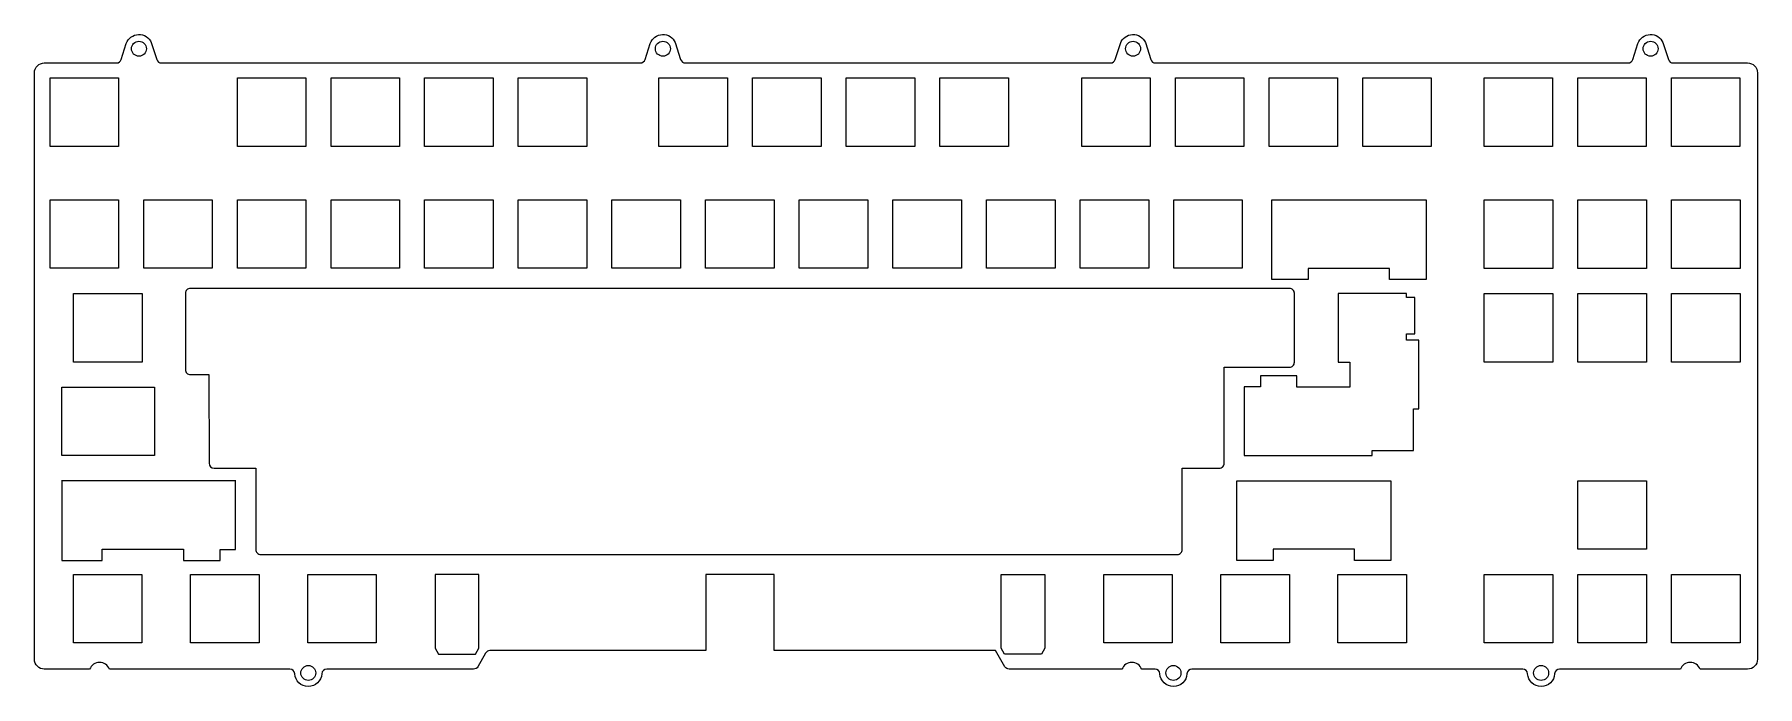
# Model space of a CAD drawing. Header units: millimetres. Extents: x -10 to 339, y -117 to 16.
import ezdxf

# ---------------------------------------------------------------- set-up
doc = ezdxf.new("R2010")
doc.units = ezdxf.units.MM
doc.header["$MEASUREMENT"] = 0

msp = doc.modelspace()

# ---------------------------------------------------------------- linework, layer by layer
msp.add_line((30.75, -74.8), (-4.62, -74.8))
msp.add_lwpolyline([(-10.12, -111.03), (-10.12, 8, -0.414214), (-8.12, 10), (6.52, 10, 0.32666), (7.47, 10.7), (8.51, 13.95, -0.686923), (13.59, 14.12), (14.69, 10.69, 0.325562), (15.64, 10), (112.82, 10, 0.32666), (113.77, 10.7), (114.81, 13.95, -0.686923), (119.89, 14.12), (120.99, 10.69, 0.325562), (121.94, 10), (208.22, 10, 0.32666), (209.17, 10.7), (210.21, 13.95, -0.686923), (215.29, 14.12), (216.39, 10.69, 0.325562), (217.34, 10), (313.22, 10, 0.32666), (314.17, 10.7), (315.21, 13.95, -0.686923), (320.29, 14.12), (321.39, 10.69, 0.325562), (322.34, 10), (337.48, 10, -0.414214), (339.48, 8), (339.48, -111.03, -0.414214), (337.48, -113.03), (327.83, -113.03, 0.678074), (323.83, -113.03), (299.32, -113.03, 0.397629), (298.32, -113.97, -0.944609), (292.83, -113.97, 0.397629), (291.84, -113.03), (224.72, -113.03, 0.397629), (223.72, -113.97, -0.944609), (218.23, -113.97, 0.397629), (217.24, -113.03), (214.53, -113.03, 0.678074), (210.53, -113.03), (187.64, -113.03, -0.267949), (186.78, -112.53), (184.9, -109.28), (139.97, -109.28), (139.97, -93.84), (126.07, -93.84), (126.07, -109.28), (82.29, -109.28, 0.267949), (81.42, -109.78), (79.84, -112.53, -0.267949), (78.97, -113.03), (49.18, -113.03, 0.397629), (48.18, -113.97, -0.944609), (42.69, -113.97, 0.397629), (41.7, -113.03), (5.08, -113.03, 0.678074), (1.08, -113.03), (-8.12, -113.03, -0.414214)], format="xyb", close=True)
at = {"linetype": 'Continuous'}
for points in [[(6.95, 6.95), (6.95, -6.95), (-6.95, -6.95), (-6.95, 6.95)], [(44.95, 6.95), (44.95, -6.95), (31.05, -6.95), (31.05, 6.95)], [(63.95, 6.95), (63.95, -6.95), (50.05, -6.95), (50.05, 6.95)], [(82.95, 6.95), (82.95, -6.95), (69.05, -6.95), (69.05, 6.95)], [(101.95, 6.95), (101.95, -6.95), (88.05, -6.95), (88.05, 6.95)], [(130.48, 6.95), (130.48, -6.95), (116.58, -6.95), (116.58, 6.95)], [(149.48, 6.95), (149.48, -6.95), (135.58, -6.95), (135.58, 6.95)], [(168.48, 6.95), (168.48, -6.95), (154.58, -6.95), (154.58, 6.95)], [(187.48, 6.95), (187.48, -6.95), (173.58, -6.95), (173.58, 6.95)], [(216.28, 6.95), (216.28, -6.95), (202.38, -6.95), (202.38, 6.95)], [(235.28, 6.95), (235.28, -6.95), (221.38, -6.95), (221.38, 6.95)], [(254.28, 6.95), (254.28, -6.95), (240.38, -6.95), (240.38, 6.95)], [(273.28, 6.95), (273.28, -6.95), (259.38, -6.95), (259.38, 6.95)], [(297.91, 6.95), (297.91, -6.95), (284.01, -6.95), (284.01, 6.95)], [(316.91, 6.95), (316.91, -6.95), (303.01, -6.95), (303.01, 6.95)], [(335.91, 6.95), (335.91, -6.95), (322.01, -6.95), (322.01, 6.95)], [(6.95, -17.75), (6.95, -31.65), (-6.95, -31.65), (-6.95, -17.75)], [(25.95, -17.75), (25.95, -31.65), (12.05, -31.65), (12.05, -17.75)], [(44.95, -17.75), (44.95, -31.65), (31.05, -31.65), (31.05, -17.75)], [(63.95, -17.75), (63.95, -31.65), (50.05, -31.65), (50.05, -17.75)], [(82.95, -17.75), (82.95, -31.65), (69.05, -31.65), (69.05, -17.75)], [(101.95, -17.75), (101.95, -31.65), (88.05, -31.65), (88.05, -17.75)], [(120.95, -17.75), (120.95, -31.65), (107.05, -31.65), (107.05, -17.75)], [(139.95, -17.75), (139.95, -31.65), (126.05, -31.65), (126.05, -17.75)], [(158.95, -17.75), (158.95, -31.65), (145.05, -31.65), (145.05, -17.75)], [(177.95, -17.75), (177.95, -31.65), (164.05, -31.65), (164.05, -17.75)], [(196.95, -17.75), (196.95, -31.65), (183.05, -31.65), (183.05, -17.75)], [(215.95, -17.75), (215.95, -31.65), (202.05, -31.65), (202.05, -17.75)], [(234.95, -17.75), (234.95, -31.65), (221.05, -31.65), (221.05, -17.75)], [(264.83, -31.7), (248.33, -31.7), (248.33, -33.97), (240.93, -33.97), (240.93, -17.8), (272.23, -17.8), (272.23, -33.97), (264.83, -33.97)], [(297.93, -17.8), (297.93, -31.7), (284.03, -31.7), (284.03, -17.8)], [(316.93, -17.8), (316.93, -31.7), (303.03, -31.7), (303.03, -17.8)], [(335.93, -17.8), (335.93, -31.7), (322.03, -31.7), (322.03, -17.8)], [(11.7, -36.8), (11.7, -50.7), (-2.2, -50.7), (-2.2, -36.8)], [(297.93, -36.8), (297.93, -50.7), (284.03, -50.7), (284.03, -36.8)], [(316.93, -36.8), (316.93, -50.7), (303.03, -50.7), (303.03, -36.8)], [(335.93, -36.8), (335.93, -50.7), (322.03, -50.7), (322.03, -36.8)], [(-4.55, -55.78), (14.25, -55.78), (14.25, -69.68), (-4.55, -69.68)], [(257.71, -88.7), (241.21, -88.7), (241.21, -90.97), (233.81, -90.97), (233.81, -74.8), (265.11, -74.8), (265.11, -90.97), (257.71, -90.97)], [(316.93, -74.8), (316.93, -88.7), (303.03, -88.7), (303.03, -74.8)], [(11.68, -93.82), (11.68, -107.72), (-2.22, -107.72), (-2.22, -93.82)], [(35.45, -93.82), (35.45, -107.72), (21.55, -107.72), (21.55, -93.82)], [(59.22, -93.82), (59.22, -107.72), (45.32, -107.72), (45.32, -93.82)], [(220.72, -93.82), (220.72, -107.72), (206.82, -107.72), (206.82, -93.82)], [(244.49, -93.82), (244.49, -107.72), (230.59, -107.72), (230.59, -93.82)], [(268.26, -93.82), (268.26, -107.72), (254.36, -107.72), (254.36, -93.82)], [(297.93, -93.8), (297.93, -107.7), (284.03, -107.7), (284.03, -93.8)], [(316.93, -93.8), (316.93, -107.7), (303.03, -107.7), (303.03, -93.8)], [(335.93, -93.8), (335.93, -107.7), (322.03, -107.7), (322.03, -93.8)]]:
    msp.add_lwpolyline(points, close=True, dxfattribs=at)
msp.add_lwpolyline([(230.28, -72.24, 0.414214), (231.28, -71.24), (231.28, -51.75), (244.51, -51.75, 0.414214), (245.51, -50.75), (245.51, -36.75, 0.414214), (244.51, -35.75), (21.51, -35.75, 0.414214), (20.51, -36.75), (20.51, -52.24, 0.414214), (21.51, -53.24), (25.24, -53.24), (25.32, -71.24, 0.412922), (26.32, -72.24), (34.77, -72.24), (34.77, -88.75, 0.414214), (35.77, -89.75), (221.77, -89.75, 0.414214), (222.77, -88.75), (222.77, -72.24)], format="xyb", close=True, dxfattribs=at)
for points in [[(246.01, -55.78), (246.01, -53.53), (238.61, -53.53), (238.61, -55.73), (235.33, -55.73), (235.33, -69.68), (261.26, -69.68), (261.26, -68.68), (269.66, -68.67), (269.66, -60.23), (270.76, -60.23), (270.76, -46.23), (268.29, -46.23), (268.29, -44.98), (269.96, -44.98), (269.96, -37.58), (268.29, -37.58), (268.29, -36.8), (254.39, -36.8), (254.39, -50.75), (256.76, -50.75), (256.76, -55.78)], [(80.05, -93.82), (71.15, -93.82), (71.15, -108.78), (71.84, -109.98), (79.36, -109.98), (80.05, -108.78)], [(185.99, -93.82), (194.89, -93.82), (194.89, -108.78), (194.2, -109.98), (186.68, -109.98), (185.99, -108.78)]]:
    msp.add_lwpolyline(points, close=True)
msp.add_lwpolyline([(-4.57, -74.75), (-4.57, -90.97), (3.63, -90.97), (3.63, -88.7), (20.13, -88.7), (20.13, -90.97), (27.53, -90.97), (27.53, -88.75), (30.7, -88.75), (30.7, -74.75)])
for centre in [(11.08, 12.88), (117.38, 12.88), (212.78, 12.88), (317.78, 12.88), (45.44, -113.81), (220.98, -113.81), (295.58, -113.81)]:
    msp.add_circle(centre, 1.52)

doc.saveas('drawing.dxf')
